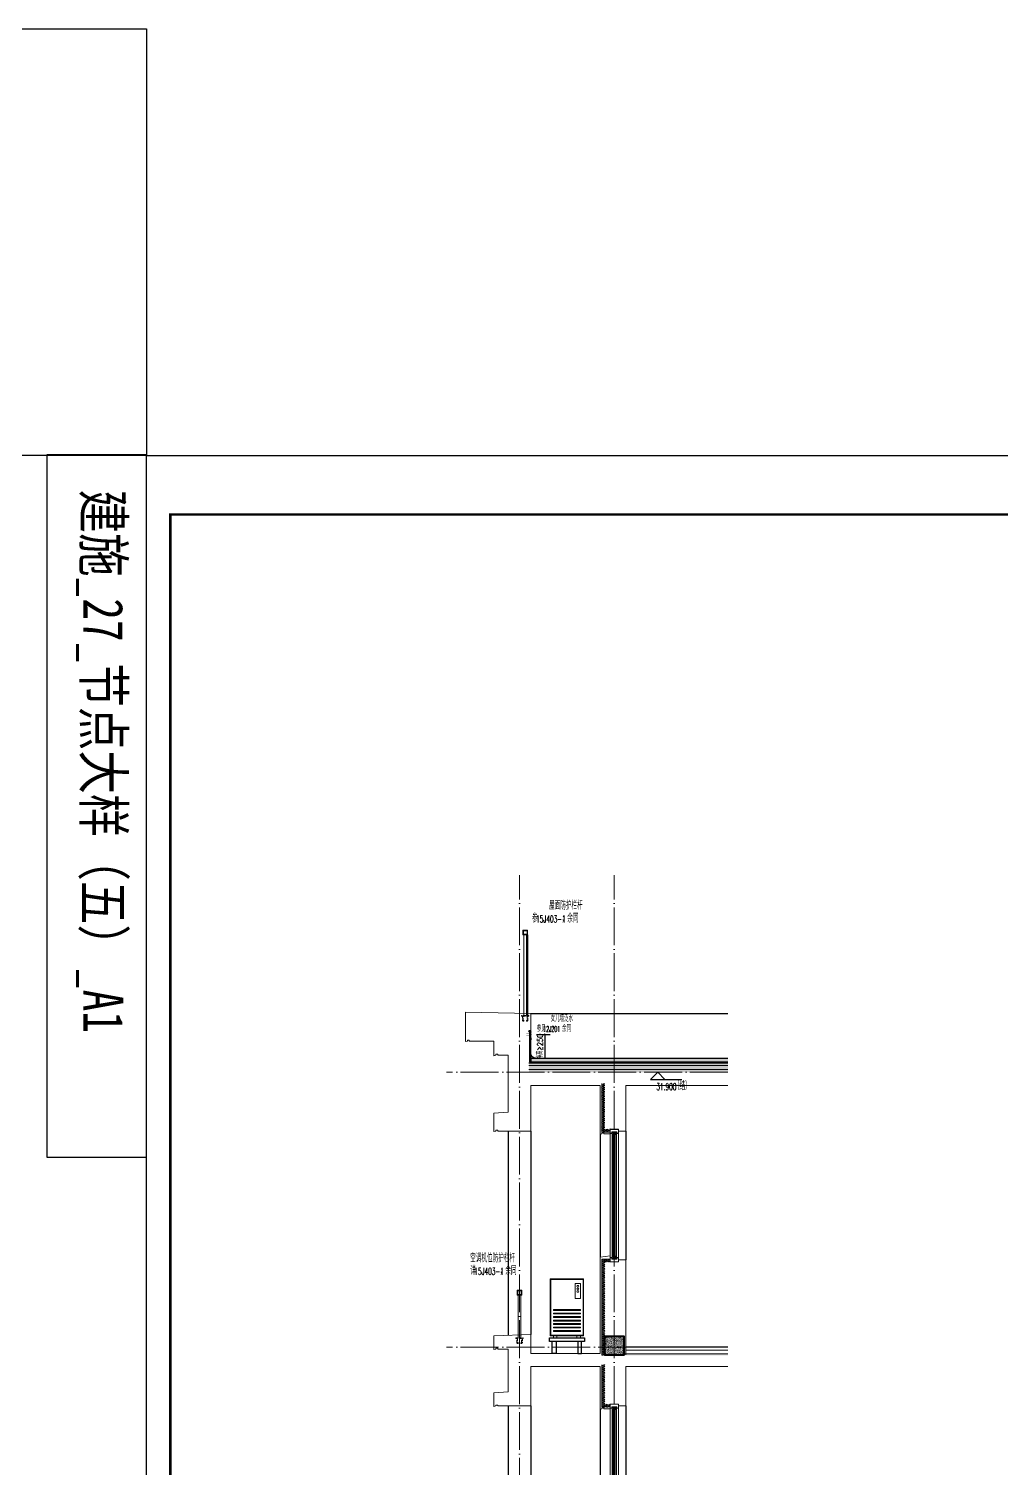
# Model space of a CAD drawing. Extents: x -518115 to 1124316, y -209821 to 1628073.
# Drawn here: x 1036588 to 1046845, y -158120 to -142935 of the extents above; entities that cross this region are included whole.
import ezdxf
from ezdxf.xclip import XClip

# ---------------------------------------------------------------- set-up
doc = ezdxf.new("R2010")
doc.units = 0
doc.header["$LTSCALE"] = 1000
doc.header["$MEASUREMENT"] = 0
doc.header["$XCLIPFRAME"] = 0
doc.linetypes.add('DASH', pattern=[0.35, 0.25, -0.1])
doc.linetypes.add('DOTE', pattern=[2.42, 2, -0.2, 0.02, -0.2])
for name, color, linetype in [('3-屋面构造层', 157, 'Continuous'), ('DIM_ELEV', 3, 'Continuous'), ('DIM_IDEN', 67, 'Continuous'), ('PUB_TEXT', 4, 'Continuous'), ('Stair-栏杆', 142, 'Continuous'), ('SURFACE', 6, 'Continuous'), ('图框', 140, 'Continuous'), ('导图字', 7, 'Continuous'), ('看线', 251, 'Continuous'), ('空调外机', 8, 'Continuous'), ('立面-看线', 251, 'Continuous')]:
    doc.layers.add(name, color=color, linetype=linetype)
for name, color, linetype, lineweight in [('DOTE', 19, 'DOTE', 9), ('PUB_HATCH', 8, 'Continuous', 9), ('S_WINDOW', 144, 'Continuous', 15), ('WALL', 9, 'Continuous', 40), ('内粉刷', 37, 'Continuous', 9), ('平面-空调室外机', 143, 'Continuous', 9), ('立面-栏杆', 105, 'Continuous', 15), ('细细', 250, 'Continuous', 0)]:
    doc.layers.add(name, color=color, linetype=linetype, lineweight=lineweight)
doc.layers.add('yichutu', color=7, linetype='Continuous', true_color=0xffffff, plot=False)
doc.styles.add('_TCH_DIM', font='SIMPLEX.shx', dxfattribs={"width": 0.7, "bigfont": 'GBCBIG.shx'})
doc.styles.add('_TCH_DIM_T3', font='SIMPLEX.shx', dxfattribs={"width": 0.494118, "bigfont": 'GBCBIG.shx'})
doc.styles.add('黑体', font='')
doc.styles.get('黑体').set_extended_font_data('SimHei')
doc.dimstyles.new('_TCH_ARCH&&20', dxfattribs={"dimtxt": 59.5, "dimasz": 20, "dimexe": 50, "dimexo": 60, "dimgap": 25.25, "dimtad": 1, "dimdec": 0, "dimzin": 0, "dimdsep": 46, "dimtxsty": '_TCH_DIM_T3', "dimblk": 'ARCHTICK', "dimcen": 0.09, "dimclrt": 7, "dimazin": 2, "dimtfac": 1, "dimtdec": 0, "dimtix": 1, "dimtmove": 2, "dimatfit": 3, "dimfxl": 1, "dimtolj": 1, "dimtzin": 0, "dimarcsym": 0})
pattern_1 = [(0, (-817330.951, -385446.952), (16.66875, 9.623705), [11.1125, -22.225]), (120, (-817330.951, -385446.952), (-16.66874801, 9.62370845), [11.1125, -22.225]), (60, (-817330.951, -385446.952), (1.99e-06, 19.24741345), [-22.225, 11.1125])]
pattern_2 = [(315, (-218910.2607, -140541.0897), (-1.767766953, -1.767766953), []), (315, (-218909.0822, -140541.0897), (-1.767766953, -1.767766953), [])]
pattern_3 = [(315, (-218910.2607, -141979.3279), (-1.767766953, -1.767766953), []), (315, (-218909.0822, -141979.3279), (-1.767766953, -1.767766953), [])]

# ---------------------------------------------------------------- blocks, each defined once
blk = doc.blocks.new('GFDDDDRG')
at = {"layer": '图框'}
blk.add_lwpolyline([(923310, -107437), (923310, -159999), (893610, -159999), (893610, -107437)], close=True, dxfattribs=at)
blk.add_lwpolyline([(923310, -107437), (923310, -159999), (893610, -159999), (893610, -107437)], close=True, dxfattribs=at)
at = {"layer": '图框', "const_width": 50}
blk.add_lwpolyline([(894110, -159499), (922810, -159499), (922810, -108687), (894110, -108687)], close=True, dxfattribs=at)
blk = doc.blocks.new('yct-1051-594-26275-14850-25-1002.0')
at = {"color": 7, "true_color": 0xffffff}
blk.add_lwpolyline([(-6, -1052), (7402, -1052), (7402, 0), (-6, 0)], close=True, dxfattribs=at)
at = {"layer": 'yichutu', "color": 7, "true_color": 0xffffff}
blk.add_lwpolyline([(0, 0), (0, 14850), (26275, 14850), (26275, 0)], close=True, dxfattribs=at)
blk = doc.blocks.new('_ArchTick')
at = {"color": 0, "linetype": 'ByBlock', "const_width": 0.4}
blk.add_lwpolyline([(-0.5, -0.5), (0.5, 0.5)], dxfattribs=at)
blk = doc.blocks.new('*D298')
at = {"layer": 'Defpoints', "color": 0, "transparency": 16777216}
for p in [(1041884, -153543), (1042036, -153543), (1041884, -153793)]:
    blk.add_point(p, dxfattribs=at)
at = {"layer": 'DIM_IDEN', "color": 0, "lineweight": -2, "transparency": 16777216}
for p, q in [((1041944, -153543), (1042086, -153543)), ((1042036, -153793), (1042036, -153543)), ((1041944, -153793), (1042086, -153793))]:
    blk.add_line(p, q, dxfattribs=at)
at = {"layer": 'DIM_IDEN', "color": 0, "lineweight": -2, "transparency": 16777216, "xscale": 20, "yscale": 20, "zscale": 20}
for p, rotation in [((1042036, -153543), 90), ((1042036, -153793), 270)]:
    blk.add_blockref('_ArchTick', p, dxfattribs=dict(at, rotation=rotation))
at = {"layer": 'DIM_IDEN', "color": 7, "transparency": 16777216, "insert": (1041980, -153668), "char_height": 59.5, "attachment_point": 5, "rotation": 90, "style": '_TCH_DIM_T3'}
blk.add_mtext('\\A1;{\\W0.70588;净高≥250}', dxfattribs=at)
blk = doc.blocks.new('A$C05102146')
at = {"layer": 'PUB_TEXT', "style": '_TCH_DIM'}
for s, height, width, p in [('屋面防护栏杆', 84.4, 0.7, (227, 216)), ('参', 84.4, 0.7, (47, 81)), ('15J403-1', 74.4, 0.494118, (90, 81)), ('，余同', 84.4, 0.7, (360, 81))]:
    blk.add_text(s, height=height, dxfattribs=dict(at, width=width)).set_placement(p)
blk = doc.blocks.new('A$C40486AD2')
at = {"layer": 'PUB_TEXT', "style": '_TCH_DIM'}
for s, height, width, p in [('女儿墙泛水', 67.5, 0.7, (255, 115)), ('参见', 67.5, 0.7, (108, 8)), ('12J201', 59.5, 0.494118, (177, 8)), ('，余同', 67.5, 0.7, (328, 8))]:
    blk.add_text(s, height=height, dxfattribs=dict(at, width=width)).set_placement(p)
blk = doc.blocks.new('FGHFG4334GDFGDFFGGGGGGDFG4G')
at = {"layer": 'SURFACE', "const_width": 2.25}
for points in [[(47, 0), (0, 0)], [(47, -28), (0, -28)]]:
    blk.add_lwpolyline(points, dxfattribs=at)
at = {"layer": 'SURFACE', "const_width": 1.5}
blk.add_lwpolyline([(47, 17, -1), (47, 5), (47, -7, -1), (47, -19), (47, -37), (53, -48), (53, -73)], format="xyb", dxfattribs=at)
blk = doc.blocks.new('FGDGDGD')
at = {"layer": '3-屋面构造层'}
h = blk.add_hatch(dxfattribs=at)
h.set_pattern_fill('隔热材料01', color=256, scale=7.692308, style=0)
h.set_pattern_definition([(270, (9.5186, 433.228), (3.846153863, -7e-16), [0.385980771, -3.460173092]), (270, (6.637, 433.228), (3.846153863, -7e-16), [0.385980771, -3.460173092]), (90, (8.5996, 430.618), (-3.846153863, 2e-16), [0.385980771, -3.460173092]), (90, (7.556, 430.618), (-3.846153863, 2e-16), [0.385980771, -3.460173092]), (180, (10.002, 430), (-5e-16, -3.846153863), [3.848019248, 0.001865385]), (135, (8.9282, 430.193), (2e-16, 3.846144175), [0.328307694, -5.110980792]), (116.56505, (12.5422, 430.4251), (8.6793e-06, 3.8461487416), [0.215769232, -8.384500037]), (116.56505, (8.696, 430.4251), (8.6793e-06, 3.8461487416), [0.215769232, -8.384500037]), (153.43495, (13.1603, 430), (-8.679e-06, 3.846148742), [0.431538463, -8.168730805]), (153.43495, (9.3142, 430), (-8.679e-06, 3.846148742), [0.431538463, -8.168730805]), (63.43495, (12.4457, 431.0041), (-8.6793e-06, 3.8461487416), [2.054923086, -6.545346183]), (63.43495, (8.5996, 431.0041), (-8.6793e-06, 3.8461487416), [2.054923086, -6.545346183]), (116.56505, (13.3647, 433.228), (8.6793e-06, 3.8461487416), [0.215769232, -8.384500037]), (116.56505, (9.5186, 433.228), (8.6793e-06, 3.8461487416), [0.215769232, -8.384500037]), (135, (9.422, 433.421), (2e-16, 3.846144175), [0.328307694, -5.110980792]), (153.43495, (13.036, 433.6532), (-8.679e-06, 3.846148742), [0.431538463, -8.168730805]), (153.43495, (9.19, 433.6532), (-8.679e-06, 3.846148742), [0.431538463, -8.168730805]), (45, (6.7336, 433.421), (2e-16, 3.846144175), [0.328307694, -5.110980792]), (63.43495, (10.4833, 433.228), (-8.6793e-06, 3.8461487416), [0.215769232, -8.384500037]), (63.43495, (6.6371, 433.228), (-8.6793e-06, 3.8461487416), [0.215769232, -8.384500037]), (26.56505, (10.812, 433.6532), (8.679e-06, 3.846148742), [0.431538463, -8.168730805]), (26.56505, (6.9658, 433.6532), (8.679e-06, 3.846148742), [0.431538463, -8.168730805]), (116.56505, (11.4023, 431.0041), (8.6793e-06, 3.8461487416), [2.054923086, -6.545346183]), (116.56505, (7.5561, 431.0041), (8.6793e-06, 3.8461487416), [2.054923086, -6.545346183]), (45, (7.2275, 430.193), (2e-16, 3.846144175), [0.328307694, -5.110980792]), (63.43495, (11.3058, 430.4251), (-8.6793e-06, 3.8461487416), [0.215769232, -8.384500037]), (63.43495, (7.4596, 430.4251), (-8.6793e-06, 3.8461487416), [0.215769232, -8.384500037]), (26.56505, (10.6877, 430), (8.679e-06, 3.846148742), [0.431538463, -8.168730805]), (26.56505, (6.8415, 430), (8.679e-06, 3.846148742), [0.431538463, -8.168730805])])
edge = h.paths.add_edge_path()
edge.add_arc((682181, 585366), 9.23, 450, 540, ccw=False)
edge.add_line((682181, 585375), (682192, 585375))
edge.add_line((682192, 585375), (682192, 585366))
edge.add_line((682192, 585366), (682172, 585366))
h = blk.add_hatch(dxfattribs=at)
h.set_pattern_fill('混凝土', color=256, scale=5, angle=-1.1458, style=0)
h.set_pattern_definition([(48.854237, (-82751.966, -43707.863), (35.7930991, -3.8540962), [3.75, -41.25]), (353.854237, (-82751.966, -43707.863), (-6.1841378, 37.7408106), [3, -33]), (99.305637, (-82748.983, -43708.185), (29.6089874, 33.886691), [3.1870095, -35.0571056]), (45.038437, (-82751.766, -43697.865), (53.1858973, -9.3413237), [5.625, -61.875]), (95.489837, (-82747.334, -43698.644), (47.6977146, 47.7616795), [4.7805144, -52.58565]), (350.038437, (-82751.766, -43697.865), (47.6976773, 47.7617167), [4.5, -49.5]), (19.854237, (-82746.817, -43700.465), (29.4368469, -20.7237073), [3.75, -41.25]), (324.854237, (-82746.817, -43700.465), (12.8883392, 36.0069862), [3, -33]), (70.305637, (-82744.364, -43702.192), (42.3251977, 15.2832459), [3.1870095, -35.0571056]), (36.3542372, (-82751.966, -43707.863), (0.9406985, 16.62920733), [0, -32.6, 0, -33.5, 0, -33.125]), (6.3542372, (-82751.966, -43707.863), (13.54517982, 19.45362572), [0, -19.1, 0, -31.85, 0, -12.625]), (326.3542372, (-82763.114, -43707.64), (26.66323482, -1.66123381), [0, -12.5, 0, -39, 0, -51.75]), (316.3542372, (-82768.113, -43707.54), (29.2535633, 4.4211788), [0, -16.25, 0, -25.9, 0, -36.75])])
h.paths.add_polyline_path([(674875, 585046), (674875, 585086), (682172, 585086), (682172, 585046)])
h = blk.add_hatch(dxfattribs=at)
h.set_pattern_fill('隔热材料03', color=256, scale=12.5, style=0)
h.set_pattern_definition([(113.578, (-500407.8114, 374696.8656), (-0.0086926214, 6.2699620763), [1.075, -0.5693125, 2.8375, -0.5693125, 1.075, -0.6825]), (66.42, (-500406.1744, 374696.8656), (2.727787851, 6.0425e-05), [1.075, -0.5693125, 2.840375, -0.5693125, 1.075, -0.6825]), (180, (-500406.1744, 374696.8656), (0, 6.25), [1.636625, -1.0910625]), (180, (-500407.538, 374702.4906), (0, 6.25), [1.636625, -1.0910625]), (90, (-500405.7427, 374697.8548), (2.72775, 2e-16), [0.52175, -5.72825]), (90, (-500407.1066, 374700.9798), (2.72775, 2e-16), [0.52175, -5.72825]), (90, (-500408.2427, 374697.8548), (2.72775, 2e-16), [0.52175, -5.72825]), (90, (-500409.6066, 374700.9798), (2.72775, 2e-16), [0.52175, -5.72825])])
edge = h.paths.add_edge_path()
edge.add_line((682178, 585086), (682178, 585050))
edge.add_arc((682172, 585050), 6.25, 270, 360, ccw=False)
edge.add_line((682172, 585044), (682172, 585086))
edge.add_line((682172, 585086), (682178, 585086))
h = blk.add_hatch(dxfattribs=at)
h.set_pattern_fill('焦渣矿渣', color=256, scale=4, angle=-1.1458, style=0)
h.set_pattern_definition([(358.8542372, (-82751.966, -43697.863), (8.27546507, 13.69326162), [1.6, -14.4]), (298.8542372, (-82751.966, -43697.863), (15.99644496, -0.32013217), [1.6, -14.4]), (238.8542372, (-82750.366, -43697.895), (7.72097989, -14.0133938), [1.6, -14.4]), (268.8542372, (-82745.567, -43697.991), (15.83683295, -8.3183365), [2.4, -11.456]), (268.8542372, (-82743.967, -43698.023), (15.83683295, -8.3183365), [2.4, -11.456]), (268.8542372, (-82742.368, -43698.055), (15.83683295, -8.3183365), [2.4, -11.456])])
h.paths.add_polyline_path([(674875, 585006), (674875, 585036), (682192, 585036), (682192, 585006)])
h = blk.add_hatch(dxfattribs=at)
h.set_pattern_fill('加气混凝土', color=256, scale=5, style=0)
h.set_pattern_definition([(0, (-82734.266, -43726.163), (30, 60), [0, -60]), (0, (-82769.366, -43734.263), (30, 60), [0, -60]), (0, (-82749.866, -43734.863), (30, 60), [0, -60]), (0, (-82728.566, -43717.163), (30, 60), [0, -60]), (0, (-82753.466, -43737.863), (30, 60), [0, -60]), (0, (-82722.566, -43679.363), (30, 60), [0, -60]), (0, (-82740.866, -43684.163), (30, 60), [0, -60]), (0, (-82731.266, -43691.663), (30, 60), [0, -60]), (0, (-82780.166, -43692.863), (30, 60), [0, -60]), (0, (-82750.766, -43695.563), (30, 60), [0, -60]), (0, (-82762.166, -43710.863), (30, 60), [0, -60]), (0, (-82761.566, -43733.363), (30, 60), [0, -60]), (0, (-82739.066, -43735.763), (30, 60), [0, -60]), (0, (-82722.566, -43709.363), (30, 60), [0, -60]), (0, (-82778.666, -43718.663), (30, 60), [0, -60]), (0, (-82773.566, -43708.463), (30, 60), [0, -60]), (0, (-82750.166, -43712.663), (30, 60), [0, -60]), (0, (-82758.566, -43721.363), (30, 60), [0, -60]), (0, (-82763.366, -43701.563), (30, 60), [0, -60]), (0, (-82755.866, -43679.063), (30, 60), [0, -60]), (0, (-82776.266, -43731.263), (30, 60), [0, -60]), (0, (-82743.266, -43691.363), (30, 60), [0, -60]), (0, (-82771.166, -43690.463), (30, 60), [0, -60]), (0, (-82775.966, -43682.663), (30, 60), [0, -60]), (130.601294, (-82726.2516, -43698.149), (-149.999998343, 180.000000787), [2.6341554, -1103.7111]), (18.4349488, (-82730.537, -43697.006), (149.99999945, 59.99999956), [2.710524, -376.76279]), (90, (-82730.537, -43699.578), (30, 60), [2.5714284, -117.428565]), (161.565051, (-82727.966, -43700.435), (-150.000000755, 59.99999553), [2.710524, -376.76279]), (53.1301023, (-82727.966, -43700.435), (30.00000006, 59.99999997), [2.857143, -297.14285]), (135, (-82725.68, -43731.006), (-30.00000363, 59.99999594), [2.424366, -167.28126]), (45, (-82729.109, -43731.006), (29.9999998, 59.99999976), [2.424366, -167.28126]), (135, (-82727.394, -43732.72), (-30.00000363, 59.99999594), [2.424366, -167.28126]), (45, (-82727.394, -43732.72), (29.9999998, 59.99999976), [2.424366, -167.28126]), (116.565051, (-82754.537, -43690.72), (-5.2e-06, 119.9999967), [3.1943826, -63.88765]), (180, (-82755.966, -43687.863), (-30, 60), [3.4285716, -56.571425]), (63.434949, (-82760.823, -43690.72), (3e-07, 119.9999994), [3.1943826, -63.88765]), (116.565051, (-82759.394, -43693.58), (-5.2e-06, 119.9999967), [3.1943826, -63.88765]), (0, (-82759.394, -43693.58), (30, 60), [3.4285716, -56.571425]), (63.434949, (-82755.966, -43693.58), (3e-07, 119.9999994), [3.1943826, -63.88765]), (107.102728, (-82731.9658, -43711.0063), (-89.999996559, 300.000000484), [3.8861346, -1628.29025]), (143.972626, (-82733.1087, -43707.292), (-569.999992774, 419.999999525), [3.8861346, -812.202]), (180, (-82736.25, -43705.006), (-30, 60), [3.7142856, -56.28571]), (36.0273733, (-82743.1087, -43707.292), (569.999995788, 419.999995472), [3.8861346, -812.202]), (71.5650511, (-82744.252, -43710.721), (90.00000046, 299.99999948), [3.6140316, -375.85928]), (107.102728, (-82743.1087, -43714.4348), (-89.999996559, 300.000000484), [3.8861346, -1628.29025]), (143.972626, (-82739.966, -43716.7206), (-569.999992774, 419.999999525), [3.8861346, -812.202]), (0, (-82739.966, -43716.72), (30, 60), [3.7142856, -56.28571]), (36.0273733, (-82736.2516, -43716.7206), (569.999995788, 419.999995472), [3.8861346, -812.202]), (71.5650511, (-82733.109, -43714.435), (90.00000046, 299.99999948), [3.6140316, -375.85928]), (150.255118, (-82731.3944, -43683.006), (-90.000000213, 59.999999257), [2.303502, -481.43196]), (90, (-82733.394, -43684.15), (30, 60), [2.2857144, -117.714275]), (29.7448813, (-82733.3944, -43684.149), (90.000000053, 59.99999972), [2.303502, -481.43196]), (116.565051, (-82745.394, -43725.58), (-5.2e-06, 119.9999967), [3.1943826, -63.88765]), (168.690067, (-82746.823, -43722.7206), (-270.0000002, 59.999998494), [2.9137254, -608.96855]), (41.1859251, (-82751.9658, -43724.149), (749.999995456, 659.999994229), [3.0371844, -1272.5802]), (90, (-82751.966, -43727.006), (30, 60), [2.857143, -117.14285]), (138.814074, (-82749.68, -43729.0063), (-749.999986669, 660.000004204), [3.0371844, -1272.5802]), (16.6992442, (-82749.68, -43729.0063), (989.999992552, 299.999996858), [2.982945, -1249.85375]), (60.9453959, (-82746.823, -43728.149), (29.99999992, 59.999999469), [2.9416086, -1232.53395]), (109.983106, (-82770.5373, -43700.4348), (-150.000000565, 419.9999988885), [3.3442002, -1401.21975]), (155.556045, (-82771.68, -43697.292), (-390.0000014866, 179.99999626), [3.4522986, -1446.51315]), (24.4439547, (-82777.9658, -43697.292), (390.0000001945, 179.999999134), [3.4522986, -1446.51315]), (70.0168934, (-82779.1087, -43700.4348), (150.000000452, 419.999998958), [3.3442002, -1401.21975]), (109.983106, (-82777.9658, -43703.5777), (-150.000000565, 419.9999988885), [3.3442002, -1401.21975]), (160.016893, (-82774.823, -43704.7206), (-150.000000088, 59.999997267), [3.3442002, -698.93775]), (19.9831065, (-82774.823, -43704.7206), (149.999999176, 59.999999905), [3.3442002, -698.93775]), (70.0168934, (-82771.68, -43703.5777), (150.000000452, 419.999998958), [3.3442002, -1401.21975]), (122.005383, (-82748.2516, -43705.8634), (-30.000004026, 59.999996937), [2.6954232, -563.3434]), (18.4349488, (-82752.252, -43704.435), (149.99999945, 59.99999956), [2.710524, -376.76279]), (90, (-82752.252, -43707.006), (30, 60), [2.5714284, -117.428565]), (161.565051, (-82749.68, -43707.863), (-150.000000755, 59.99999553), [2.710524, -376.76279]), (54.4623222, (-82749.68, -43707.8634), (209.999999696, 299.99999955), [2.457807, -1029.82115]), (116.565051, (-82765.68, -43720.435), (-5.2e-06, 119.9999967), [3.1943826, -63.88765]), (180, (-82767.11, -43717.58), (-30, 60), [3.142857, -56.85714]), (59.0362434, (-82771.966, -43720.435), (30.000000098, 59.99999971), [3.3319728, -696.3822]), (120.963756, (-82770.2516, -43723.292), (-30.0000041, 59.999997245), [3.3319728, -696.3822]), (0, (-82770.25, -43723.29), (30, 60), [3.142857, -56.85714]), (63.434949, (-82767.11, -43723.29), (3e-07, 119.9999994), [3.1943826, -63.88765])])
h.paths.add_polyline_path([(682192, 584936), (674875, 584936), (674875, 584966), (682192, 584966)])
at = {"layer": '立面-看线'}
h = blk.add_hatch(dxfattribs=at)
h.set_pattern_fill('HONEY', color=256, scale=7)
h.set_pattern_definition([(0, (-799653.24, -415240.13), (16.66875, 9.623705), [11.1125, -22.225]), (120, (-799653.24, -415240.13), (-16.66874801, 9.62370845), [11.1125, -22.225]), (60, (-799653.24, -415240.13), (1.99e-06, 19.24741345), [-22.225, 11.1125])])
h.paths.add_polyline_path([(682192, 584966), (674875, 584966), (674875, 585006), (682192, 585006)])
at = {"layer": '3-屋面构造层'}
for p, q in [((682178, 585086), (674875, 585086)), ((682172, 585086), (682172, 585044)), ((682172, 585046), (674875, 585046)), ((682192, 585036), (674875, 585036))]:
    blk.add_line(p, q, dxfattribs=at)
at = {"layer": '3-屋面构造层', "ltscale": 0.8}
blk.add_lwpolyline([(682172, 585366, -0.414214), (682181, 585375), (682192, 585375), (682192, 585366), (682172, 585366)], format="xyb", dxfattribs=at)
at = {"layer": '3-屋面构造层', "color": 251, "linetype": 'DASH', "ltscale": 0.05, "true_color": 0x636466, "const_width": 2.5}
for points in [[(682057, 585043), (682172, 585043, 0.414214), (682179, 585050), (682179, 585366)], [(682057, 585039), (682172, 585039, 0.414214), (682183, 585050), (682183, 585366)]]:
    blk.add_lwpolyline(points, format="xyb", dxfattribs=at)
at = {"layer": '3-屋面构造层', "color": 251, "true_color": 0x636466}
for points in [[(682057, 585041), (682172, 585041, 0.414214), (682180, 585050), (682180, 585366)], [(682057, 585044), (682172, 585044, 0.414214), (682178, 585050), (682178, 585366)], [(682057, 585040), (682172, 585040, 0.414214), (682182, 585050), (682182, 585366), (682184, 585366), (682184, 585050, -0.414214), (682172, 585038), (682057, 585038)]]:
    blk.add_lwpolyline(points, format="xyb", dxfattribs=at)
at = {"layer": '3-屋面构造层', "color": 251, "linetype": 'DASH', "ltscale": 0.05, "true_color": 0x636466, "const_width": 2.5}
for points in [[(682043, 585039), (674875, 585039)], [(682057, 585043), (682043, 585039)]]:
    blk.add_lwpolyline(points, dxfattribs=at)
at = {"layer": '3-屋面构造层', "color": 251, "true_color": 0x636466}
for points in [[(682043, 585040), (674875, 585040)], [(674875, 585038), (682043, 585038)], [(682056, 585044), (682042, 585040)], [(682043, 585038), (682057, 585042)]]:
    blk.add_lwpolyline(points, dxfattribs=at)
at = {"layer": '3-屋面构造层'}
blk.add_arc((682122, 585136), 50, 270, 360, dxfattribs=at)
at = {"layer": 'PUB_HATCH', "color": 215, "true_color": 0xa953a0}
for p, q in [((682192, 585006), (674875, 585006)), ((682192, 584966), (674875, 584966))]:
    blk.add_line(p, q, dxfattribs=at)
at = {"layer": '3-屋面构造层', "color": 1, "xscale": -1}
blk.add_blockref('FGHFG4334GDFGDFFGGGGGGDFG4G', (682218, 585349), dxfattribs=at)
blk = doc.blocks.new('FGHFGFD')
at = {"layer": '立面-栏杆'}
for p, q in [((542634, 108636), (542634, 109486)), ((542664, 109486), (542664, 108636))]:
    blk.add_line(p, q, dxfattribs=at)
at = {"layer": '立面-栏杆', "linetype": 'DASH', "ltscale": 0.1}
for p, q in [((542689, 108636), (542609, 108636)), ((542609, 108636), (542609, 108629)), ((542609, 108629), (542619, 108629)), ((542619, 108629), (542619, 108585)), ((542626, 108629), (542671, 108629)), ((542626, 108585), (542626, 108629)), ((542634, 108583), (542628, 108583)), ((542628, 108576), (542634, 108576)), ((542636, 108579), (542636, 108581)), ((542661, 108581), (542661, 108579)), ((542669, 108583), (542664, 108583)), ((542664, 108576), (542669, 108576)), ((542671, 108629), (542671, 108585)), ((542678, 108629), (542689, 108629)), ((542678, 108585), (542678, 108629)), ((542689, 108629), (542689, 108636))]:
    blk.add_line(p, q, dxfattribs=at)
at = {"layer": '立面-栏杆'}
for points in [[(542674, 109536), (542624, 109536), (542624, 109486), (542674, 109486)], [(542668, 109530), (542630, 109530), (542630, 109492), (542668, 109492)]]:
    blk.add_lwpolyline(points, close=True, dxfattribs=at)
at = {"layer": '立面-栏杆', "linetype": 'DASH', "ltscale": 0.1}
for centre, major_axis, start_param, end_param in [((542628, 108585), (6.36, 6.36), 2.356194, 3.926991), ((542628, 108585), (1.27, 1.27), 2.356194, 3.926991), ((542634, 108581), (1.91, 1.91), 5.497787, 7.068583), ((542634, 108579), (1.91, 1.91), 3.926991, 5.497787), ((542664, 108581), (1.91, 1.91), 0.785398, 2.356194), ((542666, 108581), (3.53, 3.53), 2.748894, 3.534292), ((542669, 108585), (-6.36, 6.36), 2.356194, 3.926991), ((542669, 108585), (-1.27, 1.27), 2.356194, 3.926991)]:
    blk.add_ellipse(centre, major_axis=major_axis, ratio=1, start_param=start_param, end_param=end_param, dxfattribs=at)
blk = doc.blocks.new('zrszerf')
at = {"layer": '细细'}
h = blk.add_hatch(dxfattribs=at)
h.set_pattern_fill('金属', color=256, style=0)
h.set_pattern_definition(pattern_2)
h.paths.add_polyline_path([(257695, 608543), (257715, 608543), (257715, 608557), (257765, 608557), (257765, 608543), (257785, 608543), (257785, 608588), (257695, 608588)])
h.paths.add_polyline_path([(257713, 608559), (257713, 608545), (257697, 608545), (257697, 608586), (257783, 608586), (257783, 608545), (257767, 608545), (257767, 608559)], flags=16)
h = blk.add_hatch(dxfattribs=at)
h.set_pattern_fill('金属', color=256, style=0)
h.set_pattern_definition(pattern_2)
h.paths.add_polyline_path([(257762, 608555), (257762, 608530), (257750, 608530), (257750, 608540), (257729, 608540), (257729, 608530), (257717, 608530), (257717, 608555)])
h.paths.add_polyline_path([(257719, 608553), (257719, 608532), (257727, 608532), (257727, 608542), (257752, 608542), (257752, 608532), (257760, 608532), (257760, 608553)], flags=16)
h = blk.add_hatch(color=256, dxfattribs=at)
edge = h.paths.add_edge_path()
edge.add_line((257735, 608540), (257735, 608528))
edge.add_arc((257740, 608520), 9.44, 61.5175, 118.4825, ccw=False)
edge.add_line((257744, 608528), (257744, 608540))
edge.add_arc((257740, 608548), 9.44, 241.5175, 298.4825, ccw=False)
h = blk.add_hatch(dxfattribs=at)
h.set_pattern_fill('金属', color=256, style=0)
h.set_pattern_definition(pattern_3)
h.paths.add_polyline_path([(257762, 607222), (257762, 607247), (257750, 607247), (257750, 607237), (257729, 607237), (257729, 607247), (257717, 607247), (257717, 607222)])
h.paths.add_polyline_path([(257719, 607224), (257719, 607245), (257727, 607245), (257727, 607235), (257752, 607235), (257752, 607245), (257760, 607245), (257760, 607224)], flags=16)
h = blk.add_hatch(color=256, dxfattribs=at)
edge = h.paths.add_edge_path()
edge.add_line((257735, 607237), (257735, 607249))
edge.add_arc((257740, 607257), 9.44, 241.5175, 298.4825)
edge.add_line((257744, 607249), (257744, 607237))
edge.add_arc((257740, 607229), 9.44, 61.5175, 118.4825)
h = blk.add_hatch(dxfattribs=at)
h.set_pattern_fill('金属', color=256, style=0)
h.set_pattern_definition(pattern_3)
h.paths.add_polyline_path([(257695, 607233), (257715, 607233), (257715, 607220), (257765, 607220), (257765, 607233), (257785, 607233), (257785, 607188), (257695, 607188)])
h.paths.add_polyline_path([(257713, 607218), (257713, 607231), (257697, 607231), (257697, 607190), (257783, 607190), (257783, 607231), (257767, 607231), (257767, 607218)], flags=16)
at = {"layer": 'S_WINDOW'}
for p, q in [((257695, 607233), (257695, 608543)), ((257717, 607247), (257717, 608530)), ((257762, 607247), (257762, 608530)), ((257785, 607233), (257785, 608543))]:
    blk.add_line(p, q, dxfattribs=at)
for points in [[(257785, 608588), (257785, 608543), (257765, 608543), (257765, 608557), (257715, 608557), (257715, 608543), (257695, 608543), (257695, 608588)], [(257783, 608586), (257783, 608545), (257767, 608545), (257767, 608559), (257713, 608559), (257713, 608545), (257697, 608545), (257697, 608586)], [(257762, 608555), (257762, 608530), (257750, 608530), (257750, 608540), (257729, 608540), (257729, 608530), (257717, 608530), (257717, 608555)], [(257760, 608553), (257760, 608532), (257752, 608532), (257752, 608542), (257727, 608542), (257727, 608532), (257719, 608532), (257719, 608553)], [(257762, 607222), (257762, 607247), (257750, 607247), (257750, 607237), (257729, 607237), (257729, 607247), (257717, 607247), (257717, 607222)], [(257760, 607224), (257760, 607245), (257752, 607245), (257752, 607235), (257727, 607235), (257727, 607245), (257719, 607245), (257719, 607224)], [(257785, 607188), (257785, 607233), (257765, 607233), (257765, 607220), (257715, 607220), (257715, 607233), (257695, 607233), (257695, 607188)], [(257783, 607190), (257783, 607231), (257767, 607231), (257767, 607218), (257713, 607218), (257713, 607231), (257697, 607231), (257697, 607190)]]:
    blk.add_lwpolyline(points, close=True, dxfattribs=at)
at = {"layer": '细细'}
for points in [[(257729, 608530), (257729, 607247)], [(257735, 607249), (257735, 608540)], [(257744, 607249), (257744, 608540)], [(257750, 608530), (257750, 607247)]]:
    blk.add_lwpolyline(points, dxfattribs=at)
for points in [[(257735, 608540), (257735, 608528, -0.253805), (257744, 608528), (257744, 608540, -0.253805)], [(257735, 607237), (257735, 607249, 0.253805), (257744, 607249), (257744, 607237, 0.253805)]]:
    blk.add_lwpolyline(points, format="xyb", close=True, dxfattribs=at)
blk = doc.blocks.new('A$C01BC52BD')
at = {"layer": '立面-栏杆'}
for p, q in [((-15, 0), (-15, 450)), ((15, 450), (15, 0))]:
    blk.add_line(p, q, dxfattribs=at)
at = {"layer": '立面-栏杆', "linetype": 'DASH', "ltscale": 0.1}
for p, q in [((40, 0), (-40, 0)), ((-40, 0), (-40, -7)), ((40, -7), (40, 0)), ((-40, -7), (-30, -7)), ((-30, -7), (-30, -51)), ((-22, -7), (22, -7)), ((-22, -51), (-22, -7)), ((-15, -53), (-21, -53)), ((-21, -60), (-15, -60)), ((-13, -57), (-13, -56)), ((13, -56), (13, -57)), ((21, -53), (15, -53)), ((15, -60), (21, -60)), ((22, -7), (22, -51)), ((30, -7), (40, -7)), ((30, -51), (30, -7))]:
    blk.add_line(p, q, dxfattribs=at)
at = {"layer": '立面-栏杆'}
for points in [[(25, 500), (-25, 500), (-25, 450), (25, 450)], [(19, 494), (-19, 494), (-19, 456), (19, 456)]]:
    blk.add_lwpolyline(points, close=True, dxfattribs=at)
at = {"layer": '立面-栏杆', "linetype": 'DASH', "ltscale": 0.1}
for centre, major_axis, start_param, end_param in [((-21, -51), (6.36, 6.36), 2.356194, 3.926991), ((-21, -51), (1.27, 1.27), 2.356194, 3.926991), ((-15, -56), (1.91, 1.91), 5.497787, 7.068583), ((-15, -57), (1.91, 1.91), 3.926991, 5.497787), ((15, -56), (1.91, 1.91), 0.785398, 2.356194), ((17, -55), (3.53, 3.53), 2.748894, 3.534292), ((21, -51), (-6.36, 6.36), 2.356194, 3.926991), ((21, -51), (-1.27, 1.27), 2.356194, 3.926991)]:
    blk.add_ellipse(centre, major_axis=major_axis, ratio=1, start_param=start_param, end_param=end_param, dxfattribs=at)
blk = doc.blocks.new('A$C2F8614E4')
at = {"layer": 'PUB_TEXT', "style": '_TCH_DIM'}
for s, height, width, p in [('空调机位防护栏杆', 84.4, 0.7, (-495, 296)), ('详', 84.4, 0.7, (-495, 163)), ('15J403-1', 74.4, 0.494118, (-452, 163)), ('，余同', 84.4, 0.7, (-183, 163))]:
    blk.add_text(s, height=height, dxfattribs=dict(at, width=width)).set_placement(p)
blk = doc.blocks.new('kongtiao')
for p, q in [((-339, 49), (-339, -551)), ((11, 49), (-339, 49)), ((-334, 44), (-334, -546)), ((6, 44), (-334, 44)), ((6, -546), (6, 44)), ((11, -551), (11, 49)), ((-76, 0), (-76, -157)), ((-21, 0), (-76, 0)), ((-21, -157), (-21, 0)), ((-76, -157), (-21, -157)), ((-339, -551), (11, -551)), ((-334, -546), (6, -546)), ((-307, -551), (-307, -571)), ((-307, -571), (-270, -571)), ((-270, -571), (-270, -551)), ((-58, -571), (-58, -551)), ((-21, -571), (-58, -571)), ((-21, -551), (-21, -571))]:
    blk.add_line(p, q)
for points in [[(-307, -275), (-21, -275), (-21, -285), (-307, -285)], [(-307, -312), (-21, -312), (-21, -321), (-307, -321)], [(-307, -349), (-21, -349), (-21, -358), (-307, -358)], [(-307, -386), (-21, -386), (-21, -395), (-307, -395)], [(-307, -422), (-21, -422), (-21, -431), (-307, -431)], [(-307, -459), (-21, -459), (-21, -468), (-307, -468)], [(-307, -496), (-21, -496), (-21, -505), (-307, -505)]]:
    blk.add_lwpolyline(points, close=True)
for centre in [(-49, -28), (-49, -56), (-49, -83)]:
    blk.add_circle(centre, 9.18)
blk = doc.blocks.new('GHFHFHFCSDC')
at = {"layer": '立面-看线'}
h = blk.add_hatch(dxfattribs=at)
h.set_pattern_fill('HONEY', color=256, scale=7)
h.set_pattern_definition(pattern_1)
h.paths.add_polyline_path([(927668, -117371), (927698, -117371), (927698, -116386), (927753, -116386), (927753, -116356), (927668, -116356)])
h = blk.add_hatch(dxfattribs=at)
h.set_pattern_fill('碎沙', color=256, scale=4)
h.set_pattern_definition([(37.5, (126644.578, -502733.035), (-0.32000626, 9.78826475), [0, -7.7216, 0, -8.636, 0, -8.255]), (7.5, (126644.578, -502733.035), (8.99046566, 14.33650201), [0, -4.1656, 0, -6.9596, 0, -2.667]), (327.5, (126638.33, -502733.035), (15.819847405, 0.02874369), [0, -2.54, 0, -9.144, 0, -11.938]), (317.5, (126638.33, -502733.035), (15.27112905, 4.45858647), [0, -1.27, 0, -5.9944, 0, -6.858])])
h.paths.add_polyline_path([(927698, -117371), (927898, -117371), (927898, -117171), (927698, -117171)])
h = blk.add_hatch(dxfattribs=at)
h.set_pattern_fill('HONEY', color=256, scale=7)
h.set_pattern_definition([(0, (126548.549, -502733.035), (16.66875, 9.623705), [11.1125, -22.225]), (120, (126548.549, -502733.035), (-16.66874801, 9.62370845), [11.1125, -22.225]), (60, (126548.549, -502733.035), (1.99e-06, 19.24741345), [-22.225, 11.1125])])
h.paths.add_polyline_path([(928996, -117356), (927898, -117356), (927898, -117371), (928996, -117371)])
h = blk.add_hatch(dxfattribs=at)
h.set_pattern_fill('HONEY', color=256, scale=7)
h.set_pattern_definition(pattern_1)
h.paths.add_polyline_path([(927668, -117471), (927698, -117471), (927698, -117886), (927753, -117886), (927753, -117916), (927668, -117916)])
at = {"layer": 'PUB_HATCH', "color": 215, "true_color": 0xa953a0}
blk.add_line((927898, -117356), (928996, -117356), dxfattribs=at)
for points in [[(927668, -117371), (927668, -116356), (927753, -116356)], [(927753, -117916), (927668, -117916), (927668, -117471)]]:
    blk.add_lwpolyline(points, dxfattribs=at)
at = {"layer": 'WALL'}
blk.add_lwpolyline([(927698, -117171), (927898, -117171), (927898, -117371), (927698, -117371)], close=True, dxfattribs=at)
at = {"layer": '内粉刷'}
for p, q in [((927648, -117286), (927648, -117351)), ((927648, -117491), (927648, -117936))]:
    blk.add_line(p, q, dxfattribs=at)
for points in [[(927648, -117286), (927648, -116336), (927753, -116321)], [(927843, -116366), (927918, -116366), (927918, -117366)], [(927648, -117351), (926918, -117351), (926918, -117151), (926528, -117166), (926528, -117306)], [(926568, -117306), (926568, -117296), (926548, -117296), (926548, -117306), (926528, -117311), (926528, -117306)], [(926568, -117306), (926678, -117306), (926678, -117756), (926528, -117766), (926528, -117906)], [(928996, -117316), (927918, -117316)], [(926568, -117906), (926918, -117906), (926918, -117491), (927648, -117491)], [(927843, -117906), (927918, -117906), (927918, -117491), (928996, -117491)], [(926568, -117906), (926568, -117896), (926548, -117896), (926548, -117906), (926528, -117911), (926528, -117906)], [(927688, -117936), (927688, -117926), (927668, -117926), (927668, -117936), (927648, -117941), (927648, -117936)], [(927688, -117936), (927753, -117936)]]:
    blk.add_lwpolyline(points, dxfattribs=at)
at = {"layer": '看线'}
for p, q in [((926678, -115006), (926678, -117160)), ((926918, -115006), (926918, -117151)), ((927648, -115036), (927648, -116336)), ((927918, -115006), (927918, -116366))]:
    blk.add_line(p, q, dxfattribs=at)
at = {"layer": '看线', "color": 32}
blk.add_lwpolyline([(928996, -117286), (927918, -117286)], dxfattribs=at)
at = {"layer": '空调外机', "linetype": 'Continuous'}
blk.add_lwpolyline([(927483, -117226), (927113, -117226), (927113, -117186), (927483, -117186)], close=True, dxfattribs=at)
for points in [[(927183, -117226), (927183, -117351), (927143, -117351), (927143, -117226)], [(927413, -117226), (927413, -117351), (927453, -117351), (927453, -117226)]]:
    blk.add_lwpolyline(points, dxfattribs=at)
for name, p in [('zrszerf', (670058, -723574)), ('A$C2F8614E4', (926773, -116686))]:
    blk.add_blockref(name, p)
at = {"xscale": -1}
blk.add_blockref('A$C01BC52BD', (926798, -117186), dxfattribs=at)
at = {"layer": '平面-空调室外机'}
blk.add_blockref('kongtiao', (927462, -116615), dxfattribs=at)

msp = doc.modelspace()

# ---------------------------------------------------------------- hatches: boundary and pattern name
at = {"layer": 'Stair-栏杆'}
h = msp.add_hatch(dxfattribs=at)
h.set_pattern_fill('水域', color=5, scale=5)
h.set_pattern_definition([(0, (499175.085, -261979.151), (0, 10.23622015), [1.2795276, -8.956693]), (26.5650512, (499176.364, -261979.151), (10.236220737, 9.4e-08), [1.4305551, -21.458329]), (333.4349488, (499184.0413, -261978.5112), (10.23622078, -4e-09), [1.4305551, -21.458329]), (45, (499177.644, -261978.511), (0, 10.2362206), [1.80952525, -12.666676]), (135, (499184.041, -261978.511), (-10.2362206, 1e-15), [1.80952525, -12.666676]), (26.5650512, (499178.923, -261977.2317), (10.236220737, 9.4e-08), [1.4305551, -21.458329]), (333.4349488, (499181.4822, -261976.592), (10.23622078, -4e-09), [1.4305551, -21.458329]), (0, (499180.203, -261976.592), (0, 10.23622015), [1.2795276, -8.956693])])
h.paths.add_polyline_path([(1041838.9, -152493), (1041838.9, -153343), (1041848.9, -153343), (1041848.9, -152493)])
at = {"layer": '立面-看线'}
h = msp.add_hatch(dxfattribs=at)
h.set_pattern_fill('HONEY', color=256, scale=7)
h.set_pattern_definition([(0, (-702364.846, -422103.902), (16.66875, 9.623705), [11.1125, -22.225]), (120, (-702364.846, -422103.902), (-16.66874801, 9.62370845), [11.1125, -22.225]), (60, (-702364.846, -422103.902), (1.99e-06, 19.24741345), [-22.225, 11.1125])])
h.paths.add_polyline_path([(1042633.9, -154063), (1042663.9, -154063), (1042663.9, -154543), (1042718.9, -154543), (1042718.9, -154573), (1042633.9, -154573)])

# ---------------------------------------------------------------- linework, layer by layer
at = {"layer": 'DIM_ELEV', "color": 3}
for p, q in [((1043222, -153943), (1043147, -154018)), ((1043222, -153943), (1043297, -154018)), ((1043147, -154018), (1043475, -154018))]:
    msp.add_line(p, q, dxfattribs=at)
at = {"layer": 'DOTE', "linetype": 'DOTE', "ltscale": 0.2}
for p, q in [((1041763.9, -169543), (1041763.9, -151863)), ((1042763.9, -169543), (1042763.9, -151863)), ((1043962.4, -153943), (1040993.7, -153943)), ((1043962.4, -156843), (1040993.7, -156843))]:
    msp.add_line(p, q, dxfattribs=at)
at = {"layer": 'PUB_HATCH', "color": 215, "true_color": 0xa953a0}
msp.add_lwpolyline([(1042718.9, -154573), (1042633.9, -154573), (1042633.9, -154063)], dxfattribs=at)
at = {"layer": 'Stair-栏杆', "color": 5}
msp.add_lwpolyline([(1041848.9, -152493), (1041848.9, -152493), (1041848.9, -153343), (1041848.9, -153343)], close=True, dxfattribs=at)
at = {"layer": '内粉刷'}
for points in [[(1041883.9, -153793), (1041883.9, -153323), (1041193.9, -153308), (1041193.9, -153613)], [(1041233.9, -153613), (1041233.9, -153603), (1041213.9, -153603), (1041213.9, -153613), (1041193.9, -153618), (1041193.9, -153613)], [(1041213.9, -153613), (1041213.9, -153613)], [(1041233.9, -153613), (1041493.9, -153613), (1041493.9, -153763)], [(1041533.9, -153763), (1041533.9, -153753), (1041513.9, -153753), (1041513.9, -153763), (1041493.9, -153768), (1041493.9, -153763)], [(1041533.9, -153763), (1041643.9, -153763), (1041643.9, -154363), (1041493.9, -154373), (1041493.9, -154563)], [(1041533.9, -154563), (1041883.9, -154563), (1041883.9, -154083), (1042613.9, -154083), (1042613.9, -154593)], [(1042808.9, -154563), (1042883.9, -154563), (1042883.9, -154083), (1043962.4, -154083)], [(1041533.9, -154563), (1041533.9, -154553), (1041513.9, -154553), (1041513.9, -154563), (1041493.9, -154568), (1041493.9, -154563)], [(1042653.9, -154593), (1042653.9, -154583), (1042633.9, -154583), (1042633.9, -154593), (1042613.9, -154598), (1042613.9, -154593)], [(1042653.9, -154593), (1042718.9, -154593)]]:
    msp.add_lwpolyline(points, dxfattribs=at)
at = {"layer": '图框', "color": 2}
msp.add_lwpolyline([(1037830.5, -147435), (1030080.5, -147435), (1030080.5, -142935), (1037830.5, -142935)], close=True, dxfattribs=at)
at = {"layer": '看线', "color": 252}
msp.add_line((1041883.9, -153323), (1043962.4, -153323), dxfattribs=at)

# ---------------------------------------------------------------- block references
at = {"xscale": 0.5, "yscale": 0.5, "zscale": 0.5}
msp.add_blockref('GFDDDDRG', (591025.6, -93716.5), dxfattribs=at)
for name, p in [('A$C05102146', (1041849, -152443)), ('FGHFGFD', (499175.1, -261979.2)), ('A$C40486AD2', (1041837.4, -153524.2)), ('GHFHFHFCSDC', (114966.1, -39556.9)), ('GHFHFHFCSDC', (114966.1, -42456.9))]:
    msp.add_blockref(name, p)
ref = msp.add_blockref('FGDGDGD', (1724055.5, -738879.2), dxfattribs=dict(xscale=-1))
XClip(ref).set_block_clipping_path([(680093.0416793401, 584936.1769558351), (682291.5665918037, 585389.8130026823)])
at = {"layer": 'yichutu', "rotation": 270}
msp.add_blockref('yct-1051-594-26275-14850-25-1002.0', (1037830.5, -147435), dxfattribs=at)

# ---------------------------------------------------------------- texts
at = {"layer": 'DIM_ELEV', "color": 7, "style": '_TCH_DIM'}
for s, height, width, p in [('31.900', 74.38, 0.494118, (1043207.4, -154130.6)), ('（结）', 84.4, 0.7, (1043392.9, -154130.6))]:
    msp.add_text(s, height=height, dxfattribs=dict(at, width=width)).set_placement(p)
at = {"layer": '导图字', "color": 1, "style": '黑体', "width": 0.8}
msp.add_text('建施_27_节点大样（五）_A1', height=420.591, rotation=270, dxfattribs=at).set_placement((1037164.6, -147795.8))

# ---------------------------------------------------------------- dimensions: what is measured, and where the dimension line sits
at = {"layer": 'DIM_IDEN'}
dim = msp.add_aligned_dim(p1=(1041883.9, -153793), p2=(1041883.9, -153543), distance=-152.5, text='{\\W0.70588;净高≥250}', dimstyle='_TCH_ARCH&&20', dxfattribs=at)
dim.commit()
dim.dimension.update_dxf_attribs({"geometry": '*D298', "text_midpoint": (1041979.8, -153668)})

doc.saveas('drawing.dxf')
